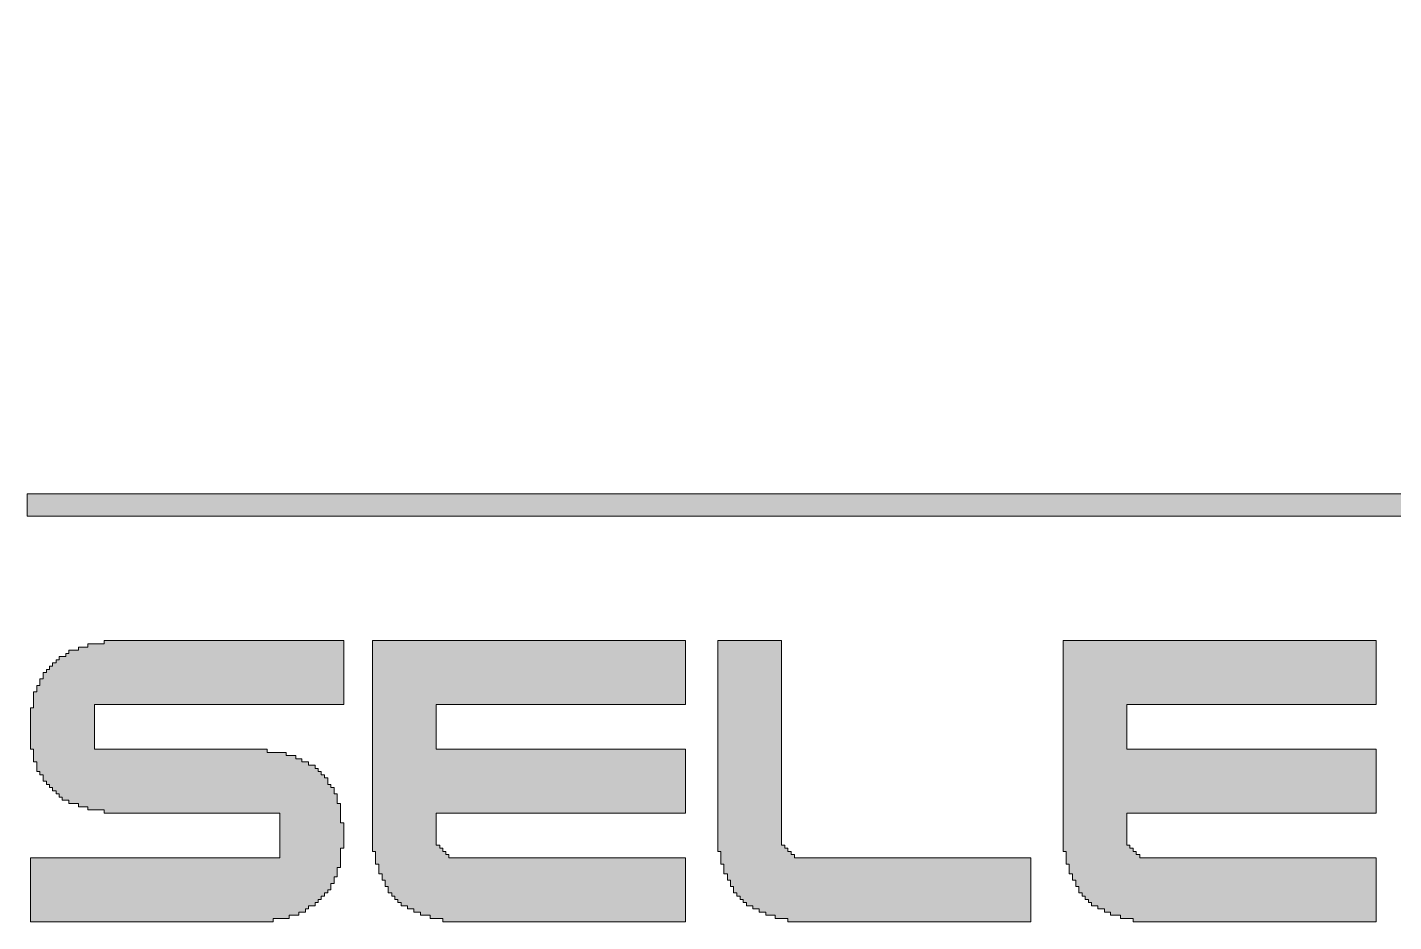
# Model space of a CAD drawing. Header units: millimetres. Extents: x 79 to 103.9, y -130.9 to -116.4.
# Drawn here: x 78.99 to 88.04, y -123.45 to -117.53 of the extents above; entities that cross this region are included whole.
import ezdxf

# ---------------------------------------------------------------- set-up
doc = ezdxf.new("R2010")
doc.units = ezdxf.units.MM
doc.header["$MEASUREMENT"] = 0
doc.layers.add('Layer 1', color=7, linetype='Continuous', lineweight=0)

msp = doc.modelspace()

# ---------------------------------------------------------------- hatches: boundary and pattern name
at = {"layer": 'Layer 1', "true_color": 0x000000, "transparency": 33554687}
h = msp.add_hatch(color=18, dxfattribs=at)
h.dxf.hatch_style = 2
h.paths.add_polyline_path([(78.9917, -120.6813), (78.9917, -120.66), (78.9917, -120.6389), (78.9917, -120.6178), (91.2244, -120.6178), (91.2244, -120.5965), (91.2244, -120.5754), (91.2472, -120.5754), (91.2472, -120.5543), (91.2472, -120.5543), (91.2472, -120.533), (91.2472, -120.5119), (91.2675, -120.5119), (91.2675, -120.4908), (91.2675, -120.4908), (91.2675, -120.4695), (91.2675, -120.4484), (91.2878, -120.4484), (91.2878, -120.4273), (91.2878, -120.4273), (91.2878, -120.406), (91.2878, -120.3849), (91.3081, -120.3849), (91.3081, -120.3638), (91.3082, -120.3638), (91.3082, -120.3425), (91.3082, -120.3214), (91.331, -120.3214), (91.331, -120.3003), (91.331, -120.3003), (91.331, -120.279), (91.331, -120.2579), (91.3513, -120.2579), (91.3513, -120.2368), (91.3513, -120.2368), (91.3513, -120.2155), (91.3513, -120.1944), (91.3742, -120.1944), (91.3742, -120.1733), (91.3742, -120.1733), (91.3742, -120.152), (91.3742, -120.1309), (91.3945, -120.1309), (91.3945, -120.1098), (91.3945, -120.0885), (91.4148, -120.0885), (91.4148, -120.0674), (91.4149, -120.0674), (91.4149, -120.0463), (91.4149, -120.025), (91.4377, -120.025), (91.4377, -120.0039), (91.4377, -119.9828), (91.458, -119.9828), (91.458, -119.9615), (91.458, -119.9615), (91.458, -119.9404), (91.458, -119.9193), (91.4783, -119.9193), (91.4783, -119.898), (91.4783, -119.8769), (91.5012, -119.8769), (91.5012, -119.8558), (91.5012, -119.8345), (91.5012, -119.8134), (91.5215, -119.8134), (91.5215, -119.7923), (91.5215, -119.771), (91.5418, -119.771), (91.5418, -119.7499), (91.5418, -119.7288), (91.5647, -119.7288), (91.5647, -119.7075), (91.5647, -119.6864), (91.585, -119.6864), (91.585, -119.6653), (91.585, -119.644), (91.6053, -119.644), (91.6053, -119.6229), (91.6053, -119.6018), (91.6053, -119.6018), (91.6053, -119.5805), (91.6282, -119.5805), (91.6282, -119.5594), (91.6282, -119.5594), (91.6282, -119.5383), (91.6485, -119.5383), (91.6485, -119.517), (91.6485, -119.517), (91.6485, -119.4959), (91.6688, -119.4959), (91.6688, -119.4748), (91.6688, -119.4748), (91.6688, -119.4535), (91.6917, -119.4535), (91.6917, -119.4324), (91.6917, -119.4324), (91.6917, -119.4113), (91.712, -119.4113), (91.712, -119.39), (91.712, -119.39), (91.712, -119.3689), (91.7323, -119.3689), (91.7323, -119.3478), (91.7552, -119.3478), (91.7552, -119.3265), (91.7552, -119.3054), (91.7755, -119.3054), (91.7755, -119.2843), (91.7755, -119.2843), (91.7755, -119.263), (91.7958, -119.263), (91.7958, -119.2419), (91.7958, -119.2419), (91.7958, -119.2208), (91.8187, -119.2208), (91.8187, -119.1995), (91.8187, -119.1995), (91.8187, -119.1784), (91.839, -119.1784), (91.839, -119.1573), (91.839, -119.1573), (91.839, -119.136), (91.8593, -119.136), (91.8593, -119.1149), (91.8822, -119.1149), (91.8822, -119.0938), (91.8822, -119.0938), (91.8822, -119.0725), (91.9025, -119.0725), (91.9025, -119.0514), (91.9025, -119.0514), (91.9025, -119.0303), (91.9228, -119.0303), (91.9228, -119.009), (91.9457, -119.009), (91.9457, -118.9879), (91.9457, -118.9879), (91.9457, -118.9668), (91.966, -118.9668), (91.966, -118.9455), (91.966, -118.9455), (91.966, -118.9244), (91.9863, -118.9244), (91.9863, -118.9033), (92.0092, -118.9033), (92.0092, -118.882), (92.0092, -118.882), (92.0092, -118.8609), (92.0295, -118.8609), (92.0295, -118.8398), (92.0498, -118.8398), (92.0498, -118.8185), (92.0498, -118.8185), (92.0498, -118.7974), (92.0727, -118.7974), (92.0727, -118.7763), (92.093, -118.7763), (92.093, -118.755), (92.093, -118.755), (92.093, -118.7339), (92.1133, -118.7339), (92.1133, -118.7128), (92.1362, -118.7128), (92.1362, -118.6915), (92.1362, -118.6704), (92.1565, -118.6704), (92.1565, -118.6493), (92.1768, -118.6493), (92.1768, -118.628), (92.1768, -118.6069), (92.1997, -118.6069), (92.1997, -118.5858), (92.22, -118.5858), (92.22, -118.5645), (92.2201, -118.5645), (92.2201, -118.5434), (92.2403, -118.5434), (92.2403, -118.5223), (92.2632, -118.5223), (92.2632, -118.501), (92.2835, -118.501), (92.2835, -118.4799), (92.2835, -118.4799), (92.2835, -118.4588), (92.3038, -118.4588), (92.3038, -118.4375), (92.3267, -118.4375), (92.3267, -118.4164), (92.347, -118.4164), (92.347, -118.3953), (92.347, -118.3953), (92.347, -118.374), (92.3673, -118.374), (92.3673, -118.3529), (92.3902, -118.3529), (92.3902, -118.3318), (92.4105, -118.3318), (92.4105, -118.3105), (92.4106, -118.3105), (92.4106, -118.2894), (92.4308, -118.2894), (92.4308, -118.2683), (92.4537, -118.2683), (92.4537, -118.247), (92.474, -118.247), (92.474, -118.2259), (92.4943, -118.2259), (92.4943, -118.2048), (92.4943, -118.2048), (92.4943, -118.1835), (92.5172, -118.1835), (92.5172, -118.1624), (92.5375, -118.1624), (92.5375, -118.1413), (92.5578, -118.1413), (92.5578, -118.12), (92.5807, -118.12), (92.5807, -118.0989), (92.601, -118.0989), (92.601, -118.0778), (92.6213, -118.0778), (92.6213, -118.0565), (92.6213, -118.0565), (92.6213, -118.0354), (92.6442, -118.0354), (92.6442, -118.0143), (92.6645, -118.0143), (92.6645, -117.993), (92.6849, -117.993), (92.6849, -117.9719), (92.7077, -117.9719), (92.7077, -117.9508), (92.728, -117.9508), (92.728, -117.9295), (92.7483, -117.9295), (92.7483, -117.9084), (92.7712, -117.9084), (92.7712, -117.8873), (92.7915, -117.8873), (92.7915, -117.866), (92.8118, -117.866), (92.8118, -117.8449), (92.8118, -117.8449), (92.8118, -117.8238), (92.8347, -117.8238), (92.8347, -117.8025), (92.855, -117.8025), (92.855, -117.7814), (92.8753, -117.7814), (92.8753, -117.7603), (92.8956, -117.7603), (92.8956, -117.739), (92.9185, -117.739), (92.9185, -117.7179), (92.9388, -117.7179), (92.9388, -117.6968), (92.9617, -117.6968), (92.9617, -117.6755), (92.982, -117.6755), (92.982, -117.6544), (93.0023, -117.6544), (93.0023, -117.6333), (93.0252, -117.6333), (93.0252, -117.612), (93.0455, -117.612), (93.0455, -117.5909), (93.0659, -117.5909), (93.0659, -117.5698), (93.0887, -117.5698), (93.0887, -117.5485), (93.1293, -117.5485), (93.1293, -117.5274), (93.1522, -117.5274), (93.1522, -117.5485), (93.1725, -117.5485), (93.1725, -117.5698), (93.1929, -117.5698), (93.1929, -117.5909), (93.2157, -117.5909), (93.2157, -117.612), (93.2157, -117.612), (93.2157, -117.6333), (93.236, -117.6333), (93.236, -117.6544), (93.2157, -117.6544), (93.2157, -117.6755), (93.1928, -117.6755), (93.1928, -117.6968), (93.1725, -117.6968), (93.1725, -117.7179), (93.1522, -117.7179), (93.1522, -117.739), (93.1293, -117.739), (93.1293, -117.7603), (93.109, -117.7603), (93.109, -117.7814), (93.0887, -117.7814), (93.0887, -117.8025), (93.0658, -117.8025), (93.0658, -117.8238), (93.0455, -117.8238), (93.0455, -117.8449), (93.0252, -117.8449), (93.0252, -117.866), (93.0023, -117.866), (93.0023, -117.8873), (92.982, -117.8873), (92.982, -117.9084), (92.9617, -117.9084), (92.9617, -117.9295), (92.9388, -117.9295), (92.9388, -117.9508), (92.9185, -117.9508), (92.9185, -117.9719), (92.8957, -117.9719), (92.8957, -117.993), (92.8753, -117.993), (92.8753, -118.0143), (92.855, -118.0143), (92.855, -118.0354), (92.8347, -118.0354), (92.8347, -118.0565), (92.8118, -118.0565), (92.8118, -118.0778), (92.8118, -118.0778), (92.8118, -118.0989), (92.7915, -118.0989), (92.7915, -118.12), (92.7712, -118.12), (92.7712, -118.1413), (92.7483, -118.1413), (92.7483, -118.1624), (92.728, -118.1624), (92.728, -118.1835), (92.7077, -118.1835), (92.7077, -118.2048), (92.6848, -118.2048), (92.6848, -118.2259), (92.6645, -118.2259), (92.6645, -118.247), (92.6645, -118.247), (92.6645, -118.2683), (92.6442, -118.2683), (92.6442, -118.2894), (92.6214, -118.2894), (92.6214, -118.3105), (92.601, -118.3105), (92.601, -118.3318), (92.5807, -118.3318), (92.5807, -118.3529), (92.5807, -118.3529), (92.5807, -118.374), (92.5578, -118.374), (92.5578, -118.3953), (92.5375, -118.3953), (92.5375, -118.4164), (92.5172, -118.4164), (92.5172, -118.4375), (92.4943, -118.4375), (92.4943, -118.4588), (92.4943, -118.4588), (92.4943, -118.4799), (92.474, -118.4799), (92.474, -118.501), (92.4537, -118.501), (92.4537, -118.5223), (92.4308, -118.5223), (92.4308, -118.5434), (92.4309, -118.5434), (92.4309, -118.5645), (92.4105, -118.5645), (92.4105, -118.5858), (92.3902, -118.5858), (92.3902, -118.6069), (92.3673, -118.6069), (92.3673, -118.628), (92.3673, -118.6493), (92.347, -118.6493), (92.347, -118.6704), (92.3267, -118.6704), (92.3267, -118.6915), (92.3267, -118.7128), (92.3038, -118.7128), (92.3038, -118.7339), (92.2835, -118.7339), (92.2835, -118.755), (92.2632, -118.755), (92.2632, -118.7763), (92.2632, -118.7763), (92.2632, -118.7974), (92.2403, -118.7974), (92.2403, -118.8185), (92.22, -118.8185), (92.22, -118.8398), (92.22, -118.8398), (92.22, -118.8609), (92.1997, -118.8609), (92.1997, -118.882), (92.1768, -118.882), (92.1768, -118.9033), (92.1768, -118.9033), (92.1768, -118.9244), (92.1565, -118.9244), (92.1565, -118.9455), (92.1362, -118.9455), (92.1362, -118.9668), (92.1362, -118.9668), (92.1362, -118.9879), (92.1133, -118.9879), (92.1133, -119.009), (92.1133, -119.009), (92.1133, -119.0303), (92.093, -119.0303), (92.093, -119.0514), (92.0727, -119.0514), (92.0727, -119.0725), (92.0727, -119.0725), (92.0727, -119.0938), (92.0498, -119.0938), (92.0498, -119.1149), (92.0498, -119.1149), (92.0498, -119.136), (92.0295, -119.136), (92.0295, -119.1573), (92.0092, -119.1573), (92.0092, -119.1784), (92.0092, -119.1784), (92.0092, -119.1995), (91.9863, -119.1995), (91.9863, -119.2208), (91.9863, -119.2208), (91.9863, -119.2419), (91.966, -119.2419), (91.966, -119.263), (91.966, -119.263), (91.966, -119.2843), (91.9457, -119.2843), (91.9457, -119.3054), (91.9228, -119.3054), (91.9228, -119.3265), (91.9228, -119.3478), (91.9025, -119.3478), (91.9025, -119.3689), (91.9025, -119.3689), (91.9025, -119.39), (91.8822, -119.39), (91.8822, -119.4113), (91.8822, -119.4113), (91.8822, -119.4324), (91.8593, -119.4324), (91.8593, -119.4535), (91.8593, -119.4535), (91.8593, -119.4748), (91.839, -119.4748), (91.839, -119.4959), (91.839, -119.4959), (91.839, -119.517), (91.8187, -119.517), (91.8187, -119.5383), (91.8187, -119.5383), (91.8187, -119.5594), (91.7958, -119.5594), (91.7958, -119.5805), (91.7958, -119.5805), (91.7958, -119.6018), (91.7755, -119.6018), (91.7755, -119.6229), (91.7755, -119.644), (91.7552, -119.644), (91.7552, -119.6653), (91.7552, -119.6864), (91.7323, -119.6864), (91.7323, -119.7075), (91.7323, -119.7288), (91.712, -119.7288), (91.712, -119.7499), (91.712, -119.771), (91.6917, -119.771), (91.6917, -119.7923), (91.6917, -119.8134), (91.6688, -119.8134), (91.6688, -119.8345), (91.6688, -119.8558), (91.6688, -119.8769), (91.6485, -119.8769), (91.6485, -119.898), (91.6485, -119.9193), (91.6282, -119.9193), (91.6282, -119.9404), (91.6282, -119.9615), (91.6053, -119.9615), (91.6053, -119.9828), (91.6053, -119.9828), (91.6053, -120.0039), (91.6053, -120.025), (91.5851, -120.025), (91.5851, -120.0463), (91.5851, -120.0674), (91.5647, -120.0674), (91.5647, -120.0885), (91.5647, -120.0885), (91.5647, -120.1098), (91.5647, -120.1309), (91.5418, -120.1309), (91.5418, -120.152), (91.5418, -120.1733), (91.5215, -120.1733), (91.5215, -120.1944), (91.5215, -120.1944), (91.5215, -120.2155), (91.5215, -120.2368), (91.5012, -120.2368), (91.5012, -120.2579), (91.5012, -120.2579), (91.5012, -120.279), (91.5012, -120.3003), (91.4783, -120.3003), (91.4783, -120.3214), (91.4784, -120.3214), (91.4784, -120.3425), (91.4784, -120.3638), (91.458, -120.3638), (91.458, -120.3849), (91.458, -120.3849), (91.458, -120.406), (91.458, -120.4273), (91.4377, -120.4273), (91.4377, -120.4484), (91.4377, -120.4484), (91.4377, -120.4695), (91.4377, -120.4908), (91.4148, -120.4908), (91.4148, -120.5119), (91.4148, -120.5119), (91.4148, -120.533), (91.4148, -120.5543), (91.3945, -120.5543), (91.3945, -120.5754), (91.3946, -120.5754), (91.3946, -120.5965), (91.3946, -120.6178), (91.3742, -120.6178), (91.3742, -120.6389), (91.3742, -120.66), (91.3742, -120.6813), (91.3742, -120.7024), (91.3513, -120.7024), (91.3513, -120.7235), (91.3513, -120.7448), (91.3513, -120.7659), (78.9917, -120.7659), (78.9917, -120.7448), (78.9917, -120.7235), (78.9917, -120.7024), (78.9917, -120.7024)])
h = msp.add_hatch(color=18, dxfattribs=at)
h.dxf.hatch_style = 2
h.paths.add_polyline_path([(81.0872, -121.93), (81.0872, -121.93), (81.0872, -121.9513), (81.0872, -121.9724), (81.0872, -121.9935), (81.0872, -122.0148), (79.4362, -122.0148), (79.4362, -122.0359), (79.4362, -122.0359), (79.4362, -122.057), (79.4362, -122.0783), (79.4362, -122.0994), (79.4362, -122.1205), (79.4362, -122.1418), (79.4362, -122.1629), (79.4362, -122.184), (79.4362, -122.2053), (79.4362, -122.2264), (79.4362, -122.2475), (79.4362, -122.2688), (79.4362, -122.2899), (79.4362, -122.311), (80.5792, -122.311), (80.5792, -122.3323), (80.7062, -122.3323), (80.7062, -122.3534), (80.7697, -122.3534), (80.7697, -122.3745), (80.8104, -122.3745), (80.8104, -122.3958), (80.8535, -122.3958), (80.8535, -122.4169), (80.8967, -122.4169), (80.8967, -122.438), (80.917, -122.438), (80.917, -122.4593), (80.9373, -122.4593), (80.9373, -122.4804), (80.9602, -122.4804), (80.9602, -122.5015), (80.9805, -122.5015), (80.9805, -122.5228), (80.9805, -122.5228), (80.9805, -122.5439), (81.0008, -122.5439), (81.0008, -122.565), (81.0237, -122.565), (81.0237, -122.5863), (81.0237, -122.5863), (81.0237, -122.6074), (81.044, -122.6074), (81.044, -122.6285), (81.044, -122.6285), (81.044, -122.6498), (81.044, -122.6709), (81.0643, -122.6709), (81.0643, -122.692), (81.0643, -122.692), (81.0643, -122.7133), (81.0643, -122.7133), (81.0643, -122.7344), (81.0643, -122.7344), (81.0643, -122.7555), (81.0643, -122.7768), (81.0643, -122.7979), (81.0872, -122.7979), (81.0872, -122.819), (81.0872, -122.8403), (81.0872, -122.8614), (81.0872, -122.8825), (81.0872, -122.9038), (81.0872, -122.9249), (81.0872, -122.946), (81.0872, -122.9673), (81.0643, -122.9673), (81.0643, -122.9884), (81.0643, -123.0095), (81.0643, -123.0308), (81.0643, -123.0519), (81.0643, -123.073), (81.0643, -123.0943), (81.044, -123.0943), (81.044, -123.1154), (81.044, -123.1365), (81.044, -123.1578), (81.0237, -123.1578), (81.0237, -123.1789), (81.0237, -123.2), (81.0008, -123.2), (81.0008, -123.2213), (81.0008, -123.2424), (80.9805, -123.2424), (80.9805, -123.2635), (80.9602, -123.2635), (80.9602, -123.2848), (80.9373, -123.2848), (80.9373, -123.3059), (80.917, -123.3059), (80.917, -123.327), (80.8967, -123.327), (80.8967, -123.3483), (80.8535, -123.3483), (80.8535, -123.3694), (80.8332, -123.3694), (80.8332, -123.3905), (80.79, -123.3905), (80.79, -123.4118), (80.7265, -123.4118), (80.7265, -123.4329), (80.6198, -123.4329), (80.6198, -123.454), (79.012, -123.454), (79.012, -123.4329), (79.012, -123.4329), (79.012, -123.4118), (79.012, -123.4118), (79.012, -123.3905), (79.012, -123.3694), (79.012, -123.3694), (79.012, -123.3483), (79.012, -123.327), (79.012, -123.327), (79.012, -123.3059), (79.012, -123.3059), (79.012, -123.2848), (79.012, -123.2848), (79.012, -123.2635), (79.012, -123.2635), (79.012, -123.2424), (79.012, -123.2424), (79.012, -123.2213), (79.012, -123.2), (79.012, -123.2), (79.012, -123.1789), (79.012, -123.1578), (79.012, -123.1578), (79.012, -123.1365), (79.012, -123.1154), (79.012, -123.0943), (79.012, -123.0943), (79.012, -123.073), (79.012, -123.0519), (79.012, -123.0308), (80.663, -123.0308), (80.663, -123.0095), (80.663, -122.9884), (80.663, -122.9673), (80.663, -122.9673), (80.663, -122.946), (80.663, -122.9249), (80.663, -122.9038), (80.663, -122.8825), (80.663, -122.8614), (80.663, -122.8403), (80.663, -122.819), (80.663, -122.7979), (80.663, -122.7979), (80.663, -122.7768), (80.663, -122.7555), (80.663, -122.7344), (79.4997, -122.7344), (79.4997, -122.7133), (79.393, -122.7133), (79.393, -122.692), (79.3295, -122.692), (79.3295, -122.6709), (79.266, -122.6709), (79.266, -122.6498), (79.2228, -122.6498), (79.2228, -122.6285), (79.2025, -122.6285), (79.2025, -122.6074), (79.1822, -122.6074), (79.1822, -122.5863), (79.1593, -122.5863), (79.1593, -122.565), (79.139, -122.565), (79.139, -122.5439), (79.1187, -122.5439), (79.1187, -122.5228), (79.0958, -122.5228), (79.0958, -122.5015), (79.0958, -122.5015), (79.0958, -122.4804), (79.0755, -122.4804), (79.0755, -122.4593), (79.0552, -122.4593), (79.0552, -122.438), (79.0552, -122.438), (79.0552, -122.4169), (79.0552, -122.3958), (79.0324, -122.3958), (79.0324, -122.3745), (79.0323, -122.3745), (79.0323, -122.3534), (79.0323, -122.3534), (79.0323, -122.3323), (79.0323, -122.311), (79.012, -122.311), (79.012, -122.2899), (79.012, -122.2688), (79.012, -122.2475), (79.012, -122.2264), (79.012, -122.2053), (79.012, -122.184), (79.012, -122.1629), (79.012, -122.1418), (79.012, -122.1205), (79.012, -122.0994), (79.012, -122.0783), (79.012, -122.057), (79.012, -122.0359), (79.0323, -122.0359), (79.0323, -122.0148), (79.0323, -121.9935), (79.0323, -121.9724), (79.0323, -121.9513), (79.0323, -121.93), (79.0552, -121.93), (79.0552, -121.9089), (79.0552, -121.8878), (79.0755, -121.8878), (79.0755, -121.8665), (79.0755, -121.8454), (79.0958, -121.8454), (79.0958, -121.8243), (79.0958, -121.803), (79.1187, -121.803), (79.1187, -121.7819), (79.139, -121.7819), (79.139, -121.7608), (79.1593, -121.7608), (79.1593, -121.7395), (79.1822, -121.7395), (79.1822, -121.7184), (79.2025, -121.7184), (79.2025, -121.6973), (79.2457, -121.6973), (79.2457, -121.676), (79.266, -121.676), (79.266, -121.6549), (79.3295, -121.6549), (79.3295, -121.6338), (79.393, -121.6338), (79.393, -121.6125), (79.4997, -121.6125), (79.4997, -121.5914), (81.0872, -121.5914), (81.0872, -121.6125), (81.0872, -121.6125), (81.0872, -121.6338), (81.0872, -121.6338), (81.0872, -121.6549), (81.0872, -121.6549), (81.0872, -121.676), (81.0872, -121.676), (81.0872, -121.6973), (81.0872, -121.7184), (81.0872, -121.7184), (81.0872, -121.7395), (81.0872, -121.7395), (81.0872, -121.7608), (81.0872, -121.7608), (81.0872, -121.7819), (81.0872, -121.7819), (81.0872, -121.803), (81.0872, -121.803), (81.0872, -121.8243), (81.0872, -121.8454), (81.0872, -121.8454), (81.0872, -121.8665), (81.0872, -121.8878), (81.0872, -121.8878), (81.0872, -121.9089)])
h = msp.add_hatch(color=18, dxfattribs=at)
h.dxf.hatch_style = 2
h.paths.add_polyline_path([(83.3503, -123.2848), (83.3503, -123.3059), (83.3504, -123.3059), (83.3504, -123.327), (83.3503, -123.327), (83.3503, -123.3483), (83.3503, -123.3694), (83.3503, -123.3905), (83.3503, -123.4118), (83.3503, -123.4118), (83.3503, -123.4329), (83.3503, -123.454), (81.7425, -123.454), (81.7425, -123.4329), (81.6587, -123.4329), (81.6587, -123.4118), (81.5952, -123.4118), (81.5952, -123.3905), (81.552, -123.3905), (81.552, -123.3694), (81.5088, -123.3694), (81.5088, -123.3483), (81.4682, -123.3483), (81.4682, -123.327), (81.4454, -123.327), (81.4454, -123.3059), (81.425, -123.3059), (81.425, -123.2848), (81.4047, -123.2848), (81.4047, -123.2635), (81.3818, -123.2635), (81.3818, -123.2424), (81.3818, -123.2213), (81.3615, -123.2213), (81.3615, -123.2), (81.3615, -123.1789), (81.3412, -123.1789), (81.3412, -123.1578), (81.3412, -123.1365), (81.3184, -123.1365), (81.3184, -123.1154), (81.3184, -123.0943), (81.3184, -123.073), (81.298, -123.073), (81.298, -123.0519), (81.298, -123.0308), (81.298, -123.0095), (81.298, -123.0095), (81.298, -122.9884), (81.2777, -122.9884), (81.2777, -122.9673), (81.2777, -122.9673), (81.2777, -122.946), (81.2777, -122.946), (81.2777, -122.9249), (81.2777, -122.9038), (81.2777, -122.8825), (81.2777, -122.8614), (81.2777, -122.8403), (81.2777, -122.819), (81.2777, -122.7979), (81.2777, -122.7768), (81.2777, -122.7555), (81.2777, -122.7344), (81.2777, -122.7133), (81.2777, -122.692), (81.2777, -122.6709), (81.2777, -122.6498), (81.2777, -122.6285), (81.2777, -122.6074), (81.2777, -122.5863), (81.2777, -122.565), (81.2777, -122.5439), (81.2777, -122.5228), (81.2777, -122.5015), (81.2777, -122.4804), (81.2777, -122.4593), (81.2777, -122.438), (81.2777, -122.4169), (81.2777, -122.3958), (81.2777, -122.3745), (81.2777, -122.3534), (81.2777, -122.3323), (81.2777, -122.311), (81.2777, -122.2899), (81.2777, -122.2688), (81.2777, -122.2475), (81.2777, -122.2264), (81.2777, -122.2053), (81.2777, -122.184), (81.2777, -122.1629), (81.2777, -122.1418), (81.2777, -122.1205), (81.2777, -122.0994), (81.2777, -122.0783), (81.2777, -122.057), (81.2777, -122.0359), (81.2777, -122.0148), (81.2777, -121.9935), (81.2777, -121.9724), (81.2777, -121.9513), (81.2777, -121.93), (81.2777, -121.9089), (81.2777, -121.8878), (81.2777, -121.8665), (81.2777, -121.8454), (81.2777, -121.8243), (81.2777, -121.803), (81.2777, -121.7819), (81.2777, -121.7608), (81.2777, -121.7395), (81.2777, -121.7184), (81.2777, -121.6973), (81.2777, -121.676), (81.2777, -121.6549), (81.2777, -121.6338), (81.2777, -121.6125), (81.2777, -121.5914), (83.3503, -121.5914), (83.3503, -121.6125), (83.3503, -121.6338), (83.3503, -121.6549), (83.3503, -121.676), (83.3503, -121.6973), (83.3503, -121.7184), (83.3503, -121.7395), (83.3503, -121.7608), (83.3503, -121.7819), (83.3503, -121.803), (83.3503, -121.8243), (83.3503, -121.8454), (83.3503, -121.8665), (83.3503, -121.8878), (83.3503, -121.9089), (83.3503, -121.93), (83.3503, -121.9513), (83.3503, -121.9724), (83.3503, -121.9935), (83.3503, -122.0148), (81.6993, -122.0148), (81.6993, -122.0359), (81.6993, -122.057), (81.6993, -122.0783), (81.6993, -122.0994), (81.6993, -122.1205), (81.6993, -122.1418), (81.6993, -122.1629), (81.6993, -122.184), (81.6993, -122.2053), (81.6993, -122.2264), (81.6993, -122.2475), (81.6993, -122.2688), (81.6993, -122.2899), (81.6993, -122.311), (83.3503, -122.311), (83.3503, -122.3323), (83.3503, -122.3534), (83.3503, -122.3745), (83.3503, -122.3958), (83.3503, -122.4169), (83.3503, -122.438), (83.3503, -122.4593), (83.3503, -122.4804), (83.3503, -122.5015), (83.3503, -122.5228), (83.3503, -122.5439), (83.3503, -122.565), (83.3503, -122.5863), (83.3503, -122.6074), (83.3503, -122.6285), (83.3503, -122.6498), (83.3503, -122.6709), (83.3503, -122.692), (83.3503, -122.7133), (83.3503, -122.7344), (81.6993, -122.7344), (81.6993, -122.7555), (81.6993, -122.7768), (81.6993, -122.7979), (81.6993, -122.819), (81.6993, -122.8403), (81.6993, -122.8614), (81.6993, -122.8825), (81.6993, -122.9038), (81.6993, -122.9249), (81.6993, -122.946), (81.7222, -122.946), (81.7222, -122.9673), (81.7425, -122.9673), (81.7425, -122.9884), (81.7628, -122.9884), (81.7628, -123.0095), (81.7831, -123.0095), (81.7831, -123.0308), (83.3503, -123.0308), (83.3503, -123.0519), (83.3503, -123.073), (83.3504, -123.073), (83.3504, -123.0943), (83.3504, -123.1154), (83.3504, -123.1365), (83.3503, -123.1365), (83.3503, -123.1578), (83.3503, -123.1789), (83.3503, -123.1789), (83.3503, -123.2), (83.3503, -123.2213), (83.3503, -123.2213), (83.3503, -123.2424), (83.3503, -123.2635), (83.3503, -123.2635), (83.3503, -123.2848)])
h = msp.add_hatch(color=18, dxfattribs=at)
h.dxf.hatch_style = 2
h.paths.add_polyline_path([(85.6363, -123.2848), (85.6363, -123.3059), (85.6364, -123.3059), (85.6364, -123.327), (85.6363, -123.327), (85.6363, -123.3483), (85.6363, -123.3694), (85.6363, -123.3905), (85.6363, -123.4118), (85.6363, -123.4118), (85.6363, -123.4329), (85.6363, -123.454), (84.0285, -123.454), (84.0285, -123.4329), (83.9447, -123.4329), (83.9447, -123.4118), (83.8812, -123.4118), (83.8812, -123.3905), (83.838, -123.3905), (83.838, -123.3694), (83.7948, -123.3694), (83.7948, -123.3483), (83.7542, -123.3483), (83.7542, -123.327), (83.7314, -123.327), (83.7314, -123.3059), (83.711, -123.3059), (83.711, -123.2848), (83.6907, -123.2848), (83.6907, -123.2635), (83.6678, -123.2635), (83.6678, -123.2424), (83.6678, -123.2213), (83.6475, -123.2213), (83.6475, -123.2), (83.6475, -123.1789), (83.6272, -123.1789), (83.6272, -123.1578), (83.6272, -123.1365), (83.6044, -123.1365), (83.6044, -123.1154), (83.6044, -123.0943), (83.6044, -123.073), (83.584, -123.073), (83.584, -123.0519), (83.584, -123.0308), (83.584, -123.0095), (83.584, -123.0095), (83.584, -122.9884), (83.5637, -122.9884), (83.5637, -122.9673), (83.5637, -122.9673), (83.5637, -122.946), (83.5637, -122.946), (83.5637, -122.9249), (83.5637, -122.9038), (83.5637, -122.8825), (83.5637, -122.8614), (83.5637, -122.8403), (83.5637, -122.819), (83.5637, -122.7979), (83.5637, -122.7768), (83.5637, -122.7555), (83.5637, -122.7344), (83.5637, -122.7133), (83.5637, -122.692), (83.5637, -122.6709), (83.5637, -122.6498), (83.5637, -122.6285), (83.5637, -122.6074), (83.5637, -122.5863), (83.5637, -122.565), (83.5637, -122.5439), (83.5637, -122.5228), (83.5637, -122.5015), (83.5637, -122.4804), (83.5637, -122.4593), (83.5637, -122.438), (83.5637, -122.4169), (83.5637, -122.3958), (83.5637, -122.3745), (83.5637, -122.3534), (83.5637, -122.3323), (83.5637, -122.311), (83.5637, -122.2899), (83.5637, -122.2688), (83.5637, -122.2475), (83.5637, -122.2264), (83.5637, -122.2053), (83.5637, -122.184), (83.5637, -122.1629), (83.5637, -122.1418), (83.5637, -122.1205), (83.5637, -122.0994), (83.5637, -122.0783), (83.5637, -122.057), (83.5637, -122.0359), (83.5637, -122.0148), (83.5637, -121.9935), (83.5637, -121.9724), (83.5637, -121.9513), (83.5637, -121.93), (83.5637, -121.9089), (83.5637, -121.8878), (83.5637, -121.8665), (83.5637, -121.8454), (83.5637, -121.8243), (83.5637, -121.803), (83.5637, -121.7819), (83.5637, -121.7608), (83.5637, -121.7395), (83.5637, -121.7184), (83.5637, -121.6973), (83.5637, -121.676), (83.5637, -121.6549), (83.5637, -121.6338), (83.5637, -121.6125), (83.5637, -121.5914), (83.9853, -121.5914), (83.9853, -121.6125), (83.9853, -121.6338), (83.9853, -121.6549), (83.9853, -121.676), (83.9853, -121.6973), (83.9853, -121.7184), (83.9853, -121.7395), (83.9853, -121.7608), (83.9853, -121.7819), (83.9853, -121.803), (83.9853, -121.8243), (83.9853, -121.8454), (83.9853, -121.8665), (83.9853, -121.8878), (83.9853, -121.9089), (83.9853, -121.93), (83.9853, -121.9513), (83.9853, -121.9724), (83.9853, -121.9935), (83.9853, -122.0148), (83.9853, -122.0359), (83.9853, -122.057), (83.9853, -122.0783), (83.9853, -122.0994), (83.9853, -122.1205), (83.9853, -122.1418), (83.9853, -122.1629), (83.9853, -122.184), (83.9853, -122.2053), (83.9853, -122.2264), (83.9853, -122.2475), (83.9853, -122.2688), (83.9853, -122.2899), (83.9853, -122.311), (83.9853, -122.3323), (83.9853, -122.3534), (83.9853, -122.3745), (83.9853, -122.3958), (83.9853, -122.4169), (83.9853, -122.438), (83.9853, -122.4593), (83.9853, -122.4804), (83.9853, -122.5015), (83.9853, -122.5228), (83.9853, -122.5439), (83.9853, -122.565), (83.9853, -122.5863), (83.9853, -122.6074), (83.9853, -122.6285), (83.9853, -122.6498), (83.9853, -122.6709), (83.9853, -122.692), (83.9853, -122.7133), (83.9853, -122.7344), (83.9853, -122.7555), (83.9853, -122.7768), (83.9853, -122.7979), (83.9853, -122.819), (83.9853, -122.8403), (83.9853, -122.8614), (83.9853, -122.8825), (83.9853, -122.9038), (83.9853, -122.9249), (83.9853, -122.946), (84.0082, -122.946), (84.0082, -122.9673), (84.0285, -122.9673), (84.0285, -122.9884), (84.0488, -122.9884), (84.0488, -123.0095), (84.0717, -123.0095), (84.0717, -123.0308), (85.6363, -123.0308), (85.6363, -123.0519), (85.6363, -123.073), (85.6364, -123.073), (85.6364, -123.0943), (85.6364, -123.1154), (85.6364, -123.1365), (85.6363, -123.1365), (85.6363, -123.1578), (85.6363, -123.1789), (85.6363, -123.1789), (85.6363, -123.2), (85.6363, -123.2213), (85.6363, -123.2213), (85.6363, -123.2424), (85.6363, -123.2635), (85.6363, -123.2635), (85.6363, -123.2848)])
h = msp.add_hatch(color=18, dxfattribs=at)
h.dxf.hatch_style = 2
h.paths.add_polyline_path([(87.9223, -123.2848), (87.9223, -123.3059), (87.9224, -123.3059), (87.9224, -123.327), (87.9223, -123.327), (87.9223, -123.3483), (87.9223, -123.3694), (87.9223, -123.3905), (87.9223, -123.4118), (87.9223, -123.4118), (87.9223, -123.4329), (87.9223, -123.454), (86.3145, -123.454), (86.3145, -123.4329), (86.2307, -123.4329), (86.2307, -123.4118), (86.1646, -123.4118), (86.1646, -123.3905), (86.124, -123.3905), (86.124, -123.3694), (86.0808, -123.3694), (86.0808, -123.3483), (86.0376, -123.3483), (86.0376, -123.327), (86.0174, -123.327), (86.0174, -123.3059), (85.997, -123.3059), (85.997, -123.2848), (85.9767, -123.2848), (85.9767, -123.2635), (85.9538, -123.2635), (85.9538, -123.2424), (85.9538, -123.2213), (85.9335, -123.2213), (85.9335, -123.2), (85.9335, -123.1789), (85.9132, -123.1789), (85.9132, -123.1578), (85.9132, -123.1365), (85.8904, -123.1365), (85.8904, -123.1154), (85.8904, -123.0943), (85.8904, -123.073), (85.87, -123.073), (85.87, -123.0519), (85.87, -123.0308), (85.87, -123.0095), (85.8701, -123.0095), (85.8701, -122.9884), (85.8497, -122.9884), (85.8497, -122.9673), (85.8497, -122.946), (85.8497, -122.9249), (85.8497, -122.9038), (85.8497, -122.8825), (85.8497, -122.8614), (85.8497, -122.8403), (85.8497, -122.819), (85.8497, -122.7979), (85.8497, -122.7768), (85.8497, -122.7555), (85.8497, -122.7344), (85.8497, -122.7133), (85.8497, -122.692), (85.8497, -122.6709), (85.8497, -122.6498), (85.8497, -122.6285), (85.8497, -122.6074), (85.8497, -122.5863), (85.8497, -122.565), (85.8497, -122.5439), (85.8497, -122.5228), (85.8497, -122.5015), (85.8497, -122.4804), (85.8497, -122.4593), (85.8497, -122.438), (85.8497, -122.4169), (85.8497, -122.3958), (85.8497, -122.3745), (85.8497, -122.3534), (85.8497, -122.3323), (85.8497, -122.311), (85.8497, -122.2899), (85.8497, -122.2688), (85.8497, -122.2475), (85.8497, -122.2264), (85.8497, -122.2053), (85.8497, -122.184), (85.8497, -122.1629), (85.8497, -122.1418), (85.8497, -122.1205), (85.8497, -122.0994), (85.8497, -122.0783), (85.8497, -122.057), (85.8497, -122.0359), (85.8497, -122.0148), (85.8497, -121.9935), (85.8497, -121.9724), (85.8497, -121.9513), (85.8497, -121.93), (85.8497, -121.9089), (85.8497, -121.8878), (85.8497, -121.8665), (85.8497, -121.8454), (85.8497, -121.8243), (85.8497, -121.803), (85.8497, -121.7819), (85.8497, -121.7608), (85.8497, -121.7395), (85.8497, -121.7184), (85.8497, -121.6973), (85.8497, -121.676), (85.8497, -121.6549), (85.8497, -121.6338), (85.8497, -121.6125), (85.8497, -121.5914), (87.9223, -121.5914), (87.9223, -121.6125), (87.9223, -121.6338), (87.9223, -121.6549), (87.9223, -121.676), (87.9223, -121.6973), (87.9223, -121.7184), (87.9223, -121.7395), (87.9223, -121.7608), (87.9223, -121.7819), (87.9223, -121.803), (87.9223, -121.8243), (87.9223, -121.8454), (87.9223, -121.8665), (87.9223, -121.8878), (87.9223, -121.9089), (87.9223, -121.93), (87.9223, -121.9513), (87.9223, -121.9724), (87.9223, -121.9935), (87.9223, -122.0148), (86.2713, -122.0148), (86.2713, -122.0359), (86.2713, -122.057), (86.2713, -122.0783), (86.2713, -122.0994), (86.2713, -122.1205), (86.2713, -122.1418), (86.2713, -122.1629), (86.2713, -122.184), (86.2713, -122.2053), (86.2713, -122.2264), (86.2713, -122.2475), (86.2713, -122.2688), (86.2713, -122.2899), (86.2713, -122.311), (87.9223, -122.311), (87.9223, -122.3323), (87.9223, -122.3534), (87.9223, -122.3745), (87.9223, -122.3958), (87.9223, -122.4169), (87.9223, -122.438), (87.9223, -122.4593), (87.9223, -122.4804), (87.9223, -122.5015), (87.9223, -122.5228), (87.9223, -122.5439), (87.9223, -122.565), (87.9223, -122.5863), (87.9223, -122.6074), (87.9223, -122.6285), (87.9223, -122.6498), (87.9223, -122.6709), (87.9223, -122.692), (87.9223, -122.7133), (87.9223, -122.7344), (86.2713, -122.7344), (86.2713, -122.7555), (86.2713, -122.7768), (86.2713, -122.7979), (86.2713, -122.819), (86.2713, -122.8403), (86.2713, -122.8614), (86.2713, -122.8825), (86.2713, -122.9038), (86.2713, -122.9249), (86.2713, -122.946), (86.2917, -122.946), (86.2917, -122.9673), (86.3145, -122.9673), (86.3145, -122.9884), (86.3349, -122.9884), (86.3349, -123.0095), (86.3577, -123.0095), (86.3577, -123.0308), (87.9223, -123.0308), (87.9223, -123.0519), (87.9223, -123.073), (87.9224, -123.073), (87.9224, -123.0943), (87.9224, -123.1154), (87.9224, -123.1365), (87.9223, -123.1365), (87.9223, -123.1578), (87.9223, -123.1789), (87.9223, -123.1789), (87.9223, -123.2), (87.9223, -123.2213), (87.9223, -123.2213), (87.9223, -123.2424), (87.9223, -123.2635), (87.9223, -123.2635), (87.9223, -123.2848)])

# ---------------------------------------------------------------- linework, layer by layer
at = {"layer": 'Layer 1'}
msp.add_lwpolyline([(91.3513, -120.7659), (78.9917, -120.7659), (78.9917, -120.7448), (78.9917, -120.7235), (78.9917, -120.7024), (78.9917, -120.7024), (78.9917, -120.6813), (78.9917, -120.66), (78.9917, -120.6389), (78.9917, -120.6178), (91.2244, -120.6178)], dxfattribs=at)
for points in [[(81.0872, -121.93), (81.0872, -121.93), (81.0872, -121.9513), (81.0872, -121.9724), (81.0872, -121.9935), (81.0872, -122.0148), (79.4362, -122.0148), (79.4362, -122.0359), (79.4362, -122.0359), (79.4362, -122.057), (79.4362, -122.0783), (79.4362, -122.0994), (79.4362, -122.1205), (79.4362, -122.1418), (79.4362, -122.1629), (79.4362, -122.184), (79.4362, -122.2053), (79.4362, -122.2264), (79.4362, -122.2475), (79.4362, -122.2688), (79.4362, -122.2899), (79.4362, -122.311), (80.5792, -122.311), (80.5792, -122.3323), (80.7062, -122.3323), (80.7062, -122.3534), (80.7697, -122.3534), (80.7697, -122.3745), (80.8104, -122.3745), (80.8104, -122.3958), (80.8535, -122.3958), (80.8535, -122.4169), (80.8967, -122.4169), (80.8967, -122.438), (80.917, -122.438), (80.917, -122.4593), (80.9373, -122.4593), (80.9373, -122.4804), (80.9602, -122.4804), (80.9602, -122.5015), (80.9805, -122.5015), (80.9805, -122.5228), (80.9805, -122.5228), (80.9805, -122.5439), (81.0008, -122.5439), (81.0008, -122.565), (81.0237, -122.565), (81.0237, -122.5863), (81.0237, -122.5863), (81.0237, -122.6074), (81.044, -122.6074), (81.044, -122.6285), (81.044, -122.6285), (81.044, -122.6498), (81.044, -122.6709), (81.0643, -122.6709), (81.0643, -122.692), (81.0643, -122.692), (81.0643, -122.7133), (81.0643, -122.7133), (81.0643, -122.7344), (81.0643, -122.7344), (81.0643, -122.7555), (81.0643, -122.7768), (81.0643, -122.7979), (81.0872, -122.7979), (81.0872, -122.819), (81.0872, -122.8403), (81.0872, -122.8614), (81.0872, -122.8825), (81.0872, -122.9038), (81.0872, -122.9249), (81.0872, -122.946), (81.0872, -122.9673), (81.0643, -122.9673), (81.0643, -122.9884), (81.0643, -123.0095), (81.0643, -123.0308), (81.0643, -123.0519), (81.0643, -123.073), (81.0643, -123.0943), (81.044, -123.0943), (81.044, -123.1154), (81.044, -123.1365), (81.044, -123.1578), (81.0237, -123.1578), (81.0237, -123.1789), (81.0237, -123.2), (81.0008, -123.2), (81.0008, -123.2213), (81.0008, -123.2424), (80.9805, -123.2424), (80.9805, -123.2635), (80.9602, -123.2635), (80.9602, -123.2848), (80.9373, -123.2848), (80.9373, -123.3059), (80.917, -123.3059), (80.917, -123.327), (80.8967, -123.327), (80.8967, -123.3483), (80.8535, -123.3483), (80.8535, -123.3694), (80.8332, -123.3694), (80.8332, -123.3905), (80.79, -123.3905), (80.79, -123.4118), (80.7265, -123.4118), (80.7265, -123.4329), (80.6198, -123.4329), (80.6198, -123.454), (79.012, -123.454), (79.012, -123.4329), (79.012, -123.4329), (79.012, -123.4118), (79.012, -123.4118), (79.012, -123.3905), (79.012, -123.3694), (79.012, -123.3694), (79.012, -123.3483), (79.012, -123.327), (79.012, -123.327), (79.012, -123.3059), (79.012, -123.3059), (79.012, -123.2848), (79.012, -123.2848), (79.012, -123.2635), (79.012, -123.2635), (79.012, -123.2424), (79.012, -123.2424), (79.012, -123.2213), (79.012, -123.2), (79.012, -123.2), (79.012, -123.1789), (79.012, -123.1578), (79.012, -123.1578), (79.012, -123.1365), (79.012, -123.1154), (79.012, -123.0943), (79.012, -123.0943), (79.012, -123.073), (79.012, -123.0519), (79.012, -123.0308), (80.663, -123.0308), (80.663, -123.0095), (80.663, -122.9884), (80.663, -122.9673), (80.663, -122.9673), (80.663, -122.946), (80.663, -122.9249), (80.663, -122.9038), (80.663, -122.8825), (80.663, -122.8614), (80.663, -122.8403), (80.663, -122.819), (80.663, -122.7979), (80.663, -122.7979), (80.663, -122.7768), (80.663, -122.7555), (80.663, -122.7344), (79.4997, -122.7344), (79.4997, -122.7133), (79.393, -122.7133), (79.393, -122.692), (79.3295, -122.692), (79.3295, -122.6709), (79.266, -122.6709), (79.266, -122.6498), (79.2228, -122.6498), (79.2228, -122.6285), (79.2025, -122.6285), (79.2025, -122.6074), (79.1822, -122.6074), (79.1822, -122.5863), (79.1593, -122.5863), (79.1593, -122.565), (79.139, -122.565), (79.139, -122.5439), (79.1187, -122.5439), (79.1187, -122.5228), (79.0958, -122.5228), (79.0958, -122.5015), (79.0958, -122.5015), (79.0958, -122.4804), (79.0755, -122.4804), (79.0755, -122.4593), (79.0552, -122.4593), (79.0552, -122.438), (79.0552, -122.438), (79.0552, -122.4169), (79.0552, -122.3958), (79.0324, -122.3958), (79.0324, -122.3745), (79.0323, -122.3745), (79.0323, -122.3534), (79.0323, -122.3534), (79.0323, -122.3323), (79.0323, -122.311), (79.012, -122.311), (79.012, -122.2899), (79.012, -122.2688), (79.012, -122.2475), (79.012, -122.2264), (79.012, -122.2053), (79.012, -122.184), (79.012, -122.1629), (79.012, -122.1418), (79.012, -122.1205), (79.012, -122.0994), (79.012, -122.0783), (79.012, -122.057), (79.012, -122.0359), (79.0323, -122.0359), (79.0323, -122.0148), (79.0323, -121.9935), (79.0323, -121.9724), (79.0323, -121.9513), (79.0323, -121.93), (79.0552, -121.93), (79.0552, -121.9089), (79.0552, -121.8878), (79.0755, -121.8878), (79.0755, -121.8665), (79.0755, -121.8454), (79.0958, -121.8454), (79.0958, -121.8243), (79.0958, -121.803), (79.1187, -121.803), (79.1187, -121.7819), (79.139, -121.7819), (79.139, -121.7608), (79.1593, -121.7608), (79.1593, -121.7395), (79.1822, -121.7395), (79.1822, -121.7184), (79.2025, -121.7184), (79.2025, -121.6973), (79.2457, -121.6973), (79.2457, -121.676), (79.266, -121.676), (79.266, -121.6549), (79.3295, -121.6549), (79.3295, -121.6338), (79.393, -121.6338), (79.393, -121.6125), (79.4997, -121.6125), (79.4997, -121.5914), (81.0872, -121.5914), (81.0872, -121.6125), (81.0872, -121.6125), (81.0872, -121.6338), (81.0872, -121.6338), (81.0872, -121.6549), (81.0872, -121.6549), (81.0872, -121.676), (81.0872, -121.676), (81.0872, -121.6973), (81.0872, -121.7184), (81.0872, -121.7184), (81.0872, -121.7395), (81.0872, -121.7395), (81.0872, -121.7608), (81.0872, -121.7608), (81.0872, -121.7819), (81.0872, -121.7819), (81.0872, -121.803), (81.0872, -121.803), (81.0872, -121.8243), (81.0872, -121.8454), (81.0872, -121.8454), (81.0872, -121.8665), (81.0872, -121.8878), (81.0872, -121.8878), (81.0872, -121.9089)], [(83.3503, -123.2848), (83.3503, -123.3059), (83.3504, -123.3059), (83.3504, -123.327), (83.3503, -123.327), (83.3503, -123.3483), (83.3503, -123.3694), (83.3503, -123.3905), (83.3503, -123.4118), (83.3503, -123.4118), (83.3503, -123.4329), (83.3503, -123.454), (81.7425, -123.454), (81.7425, -123.4329), (81.6587, -123.4329), (81.6587, -123.4118), (81.5952, -123.4118), (81.5952, -123.3905), (81.552, -123.3905), (81.552, -123.3694), (81.5088, -123.3694), (81.5088, -123.3483), (81.4682, -123.3483), (81.4682, -123.327), (81.4454, -123.327), (81.4454, -123.3059), (81.425, -123.3059), (81.425, -123.2848), (81.4047, -123.2848), (81.4047, -123.2635), (81.3818, -123.2635), (81.3818, -123.2424), (81.3818, -123.2213), (81.3615, -123.2213), (81.3615, -123.2), (81.3615, -123.1789), (81.3412, -123.1789), (81.3412, -123.1578), (81.3412, -123.1365), (81.3184, -123.1365), (81.3184, -123.1154), (81.3184, -123.0943), (81.3184, -123.073), (81.298, -123.073), (81.298, -123.0519), (81.298, -123.0308), (81.298, -123.0095), (81.298, -123.0095), (81.298, -122.9884), (81.2777, -122.9884), (81.2777, -122.9673), (81.2777, -122.9673), (81.2777, -122.946), (81.2777, -122.946), (81.2777, -122.9249), (81.2777, -122.9038), (81.2777, -122.8825), (81.2777, -122.8614), (81.2777, -122.8403), (81.2777, -122.819), (81.2777, -122.7979), (81.2777, -122.7768), (81.2777, -122.7555), (81.2777, -122.7344), (81.2777, -122.7133), (81.2777, -122.692), (81.2777, -122.6709), (81.2777, -122.6498), (81.2777, -122.6285), (81.2777, -122.6074), (81.2777, -122.5863), (81.2777, -122.565), (81.2777, -122.5439), (81.2777, -122.5228), (81.2777, -122.5015), (81.2777, -122.4804), (81.2777, -122.4593), (81.2777, -122.438), (81.2777, -122.4169), (81.2777, -122.3958), (81.2777, -122.3745), (81.2777, -122.3534), (81.2777, -122.3323), (81.2777, -122.311), (81.2777, -122.2899), (81.2777, -122.2688), (81.2777, -122.2475), (81.2777, -122.2264), (81.2777, -122.2053), (81.2777, -122.184), (81.2777, -122.1629), (81.2777, -122.1418), (81.2777, -122.1205), (81.2777, -122.0994), (81.2777, -122.0783), (81.2777, -122.057), (81.2777, -122.0359), (81.2777, -122.0148), (81.2777, -121.9935), (81.2777, -121.9724), (81.2777, -121.9513), (81.2777, -121.93), (81.2777, -121.9089), (81.2777, -121.8878), (81.2777, -121.8665), (81.2777, -121.8454), (81.2777, -121.8243), (81.2777, -121.803), (81.2777, -121.7819), (81.2777, -121.7608), (81.2777, -121.7395), (81.2777, -121.7184), (81.2777, -121.6973), (81.2777, -121.676), (81.2777, -121.6549), (81.2777, -121.6338), (81.2777, -121.6125), (81.2777, -121.5914), (83.3503, -121.5914), (83.3503, -121.6125), (83.3503, -121.6338), (83.3503, -121.6549), (83.3503, -121.676), (83.3503, -121.6973), (83.3503, -121.7184), (83.3503, -121.7395), (83.3503, -121.7608), (83.3503, -121.7819), (83.3503, -121.803), (83.3503, -121.8243), (83.3503, -121.8454), (83.3503, -121.8665), (83.3503, -121.8878), (83.3503, -121.9089), (83.3503, -121.93), (83.3503, -121.9513), (83.3503, -121.9724), (83.3503, -121.9935), (83.3503, -122.0148), (81.6993, -122.0148), (81.6993, -122.0359), (81.6993, -122.057), (81.6993, -122.0783), (81.6993, -122.0994), (81.6993, -122.1205), (81.6993, -122.1418), (81.6993, -122.1629), (81.6993, -122.184), (81.6993, -122.2053), (81.6993, -122.2264), (81.6993, -122.2475), (81.6993, -122.2688), (81.6993, -122.2899), (81.6993, -122.311), (83.3503, -122.311), (83.3503, -122.3323), (83.3503, -122.3534), (83.3503, -122.3745), (83.3503, -122.3958), (83.3503, -122.4169), (83.3503, -122.438), (83.3503, -122.4593), (83.3503, -122.4804), (83.3503, -122.5015), (83.3503, -122.5228), (83.3503, -122.5439), (83.3503, -122.565), (83.3503, -122.5863), (83.3503, -122.6074), (83.3503, -122.6285), (83.3503, -122.6498), (83.3503, -122.6709), (83.3503, -122.692), (83.3503, -122.7133), (83.3503, -122.7344), (81.6993, -122.7344), (81.6993, -122.7555), (81.6993, -122.7768), (81.6993, -122.7979), (81.6993, -122.819), (81.6993, -122.8403), (81.6993, -122.8614), (81.6993, -122.8825), (81.6993, -122.9038), (81.6993, -122.9249), (81.6993, -122.946), (81.7222, -122.946), (81.7222, -122.9673), (81.7425, -122.9673), (81.7425, -122.9884), (81.7628, -122.9884), (81.7628, -123.0095), (81.7831, -123.0095), (81.7831, -123.0308), (83.3503, -123.0308), (83.3503, -123.0519), (83.3503, -123.073), (83.3504, -123.073), (83.3504, -123.0943), (83.3504, -123.1154), (83.3504, -123.1365), (83.3503, -123.1365), (83.3503, -123.1578), (83.3503, -123.1789), (83.3503, -123.1789), (83.3503, -123.2), (83.3503, -123.2213), (83.3503, -123.2213), (83.3503, -123.2424), (83.3503, -123.2635), (83.3503, -123.2635), (83.3503, -123.2848)], [(85.6363, -123.2848), (85.6363, -123.3059), (85.6364, -123.3059), (85.6364, -123.327), (85.6363, -123.327), (85.6363, -123.3483), (85.6363, -123.3694), (85.6363, -123.3905), (85.6363, -123.4118), (85.6363, -123.4118), (85.6363, -123.4329), (85.6363, -123.454), (84.0285, -123.454), (84.0285, -123.4329), (83.9447, -123.4329), (83.9447, -123.4118), (83.8812, -123.4118), (83.8812, -123.3905), (83.838, -123.3905), (83.838, -123.3694), (83.7948, -123.3694), (83.7948, -123.3483), (83.7542, -123.3483), (83.7542, -123.327), (83.7314, -123.327), (83.7314, -123.3059), (83.711, -123.3059), (83.711, -123.2848), (83.6907, -123.2848), (83.6907, -123.2635), (83.6678, -123.2635), (83.6678, -123.2424), (83.6678, -123.2213), (83.6475, -123.2213), (83.6475, -123.2), (83.6475, -123.1789), (83.6272, -123.1789), (83.6272, -123.1578), (83.6272, -123.1365), (83.6044, -123.1365), (83.6044, -123.1154), (83.6044, -123.0943), (83.6044, -123.073), (83.584, -123.073), (83.584, -123.0519), (83.584, -123.0308), (83.584, -123.0095), (83.584, -123.0095), (83.584, -122.9884), (83.5637, -122.9884), (83.5637, -122.9673), (83.5637, -122.9673), (83.5637, -122.946), (83.5637, -122.946), (83.5637, -122.9249), (83.5637, -122.9038), (83.5637, -122.8825), (83.5637, -122.8614), (83.5637, -122.8403), (83.5637, -122.819), (83.5637, -122.7979), (83.5637, -122.7768), (83.5637, -122.7555), (83.5637, -122.7344), (83.5637, -122.7133), (83.5637, -122.692), (83.5637, -122.6709), (83.5637, -122.6498), (83.5637, -122.6285), (83.5637, -122.6074), (83.5637, -122.5863), (83.5637, -122.565), (83.5637, -122.5439), (83.5637, -122.5228), (83.5637, -122.5015), (83.5637, -122.4804), (83.5637, -122.4593), (83.5637, -122.438), (83.5637, -122.4169), (83.5637, -122.3958), (83.5637, -122.3745), (83.5637, -122.3534), (83.5637, -122.3323), (83.5637, -122.311), (83.5637, -122.2899), (83.5637, -122.2688), (83.5637, -122.2475), (83.5637, -122.2264), (83.5637, -122.2053), (83.5637, -122.184), (83.5637, -122.1629), (83.5637, -122.1418), (83.5637, -122.1205), (83.5637, -122.0994), (83.5637, -122.0783), (83.5637, -122.057), (83.5637, -122.0359), (83.5637, -122.0148), (83.5637, -121.9935), (83.5637, -121.9724), (83.5637, -121.9513), (83.5637, -121.93), (83.5637, -121.9089), (83.5637, -121.8878), (83.5637, -121.8665), (83.5637, -121.8454), (83.5637, -121.8243), (83.5637, -121.803), (83.5637, -121.7819), (83.5637, -121.7608), (83.5637, -121.7395), (83.5637, -121.7184), (83.5637, -121.6973), (83.5637, -121.676), (83.5637, -121.6549), (83.5637, -121.6338), (83.5637, -121.6125), (83.5637, -121.5914), (83.9853, -121.5914), (83.9853, -121.6125), (83.9853, -121.6338), (83.9853, -121.6549), (83.9853, -121.676), (83.9853, -121.6973), (83.9853, -121.7184), (83.9853, -121.7395), (83.9853, -121.7608), (83.9853, -121.7819), (83.9853, -121.803), (83.9853, -121.8243), (83.9853, -121.8454), (83.9853, -121.8665), (83.9853, -121.8878), (83.9853, -121.9089), (83.9853, -121.93), (83.9853, -121.9513), (83.9853, -121.9724), (83.9853, -121.9935), (83.9853, -122.0148), (83.9853, -122.0359), (83.9853, -122.057), (83.9853, -122.0783), (83.9853, -122.0994), (83.9853, -122.1205), (83.9853, -122.1418), (83.9853, -122.1629), (83.9853, -122.184), (83.9853, -122.2053), (83.9853, -122.2264), (83.9853, -122.2475), (83.9853, -122.2688), (83.9853, -122.2899), (83.9853, -122.311), (83.9853, -122.3323), (83.9853, -122.3534), (83.9853, -122.3745), (83.9853, -122.3958), (83.9853, -122.4169), (83.9853, -122.438), (83.9853, -122.4593), (83.9853, -122.4804), (83.9853, -122.5015), (83.9853, -122.5228), (83.9853, -122.5439), (83.9853, -122.565), (83.9853, -122.5863), (83.9853, -122.6074), (83.9853, -122.6285), (83.9853, -122.6498), (83.9853, -122.6709), (83.9853, -122.692), (83.9853, -122.7133), (83.9853, -122.7344), (83.9853, -122.7555), (83.9853, -122.7768), (83.9853, -122.7979), (83.9853, -122.819), (83.9853, -122.8403), (83.9853, -122.8614), (83.9853, -122.8825), (83.9853, -122.9038), (83.9853, -122.9249), (83.9853, -122.946), (84.0082, -122.946), (84.0082, -122.9673), (84.0285, -122.9673), (84.0285, -122.9884), (84.0488, -122.9884), (84.0488, -123.0095), (84.0717, -123.0095), (84.0717, -123.0308), (85.6363, -123.0308), (85.6363, -123.0519), (85.6363, -123.073), (85.6364, -123.073), (85.6364, -123.0943), (85.6364, -123.1154), (85.6364, -123.1365), (85.6363, -123.1365), (85.6363, -123.1578), (85.6363, -123.1789), (85.6363, -123.1789), (85.6363, -123.2), (85.6363, -123.2213), (85.6363, -123.2213), (85.6363, -123.2424), (85.6363, -123.2635), (85.6363, -123.2635), (85.6363, -123.2848)], [(87.9223, -123.2848), (87.9223, -123.3059), (87.9224, -123.3059), (87.9224, -123.327), (87.9223, -123.327), (87.9223, -123.3483), (87.9223, -123.3694), (87.9223, -123.3905), (87.9223, -123.4118), (87.9223, -123.4118), (87.9223, -123.4329), (87.9223, -123.454), (86.3145, -123.454), (86.3145, -123.4329), (86.2307, -123.4329), (86.2307, -123.4118), (86.1646, -123.4118), (86.1646, -123.3905), (86.124, -123.3905), (86.124, -123.3694), (86.0808, -123.3694), (86.0808, -123.3483), (86.0376, -123.3483), (86.0376, -123.327), (86.0174, -123.327), (86.0174, -123.3059), (85.997, -123.3059), (85.997, -123.2848), (85.9767, -123.2848), (85.9767, -123.2635), (85.9538, -123.2635), (85.9538, -123.2424), (85.9538, -123.2213), (85.9335, -123.2213), (85.9335, -123.2), (85.9335, -123.1789), (85.9132, -123.1789), (85.9132, -123.1578), (85.9132, -123.1365), (85.8904, -123.1365), (85.8904, -123.1154), (85.8904, -123.0943), (85.8904, -123.073), (85.87, -123.073), (85.87, -123.0519), (85.87, -123.0308), (85.87, -123.0095), (85.8701, -123.0095), (85.8701, -122.9884), (85.8497, -122.9884), (85.8497, -122.9673), (85.8497, -122.946), (85.8497, -122.9249), (85.8497, -122.9038), (85.8497, -122.8825), (85.8497, -122.8614), (85.8497, -122.8403), (85.8497, -122.819), (85.8497, -122.7979), (85.8497, -122.7768), (85.8497, -122.7555), (85.8497, -122.7344), (85.8497, -122.7133), (85.8497, -122.692), (85.8497, -122.6709), (85.8497, -122.6498), (85.8497, -122.6285), (85.8497, -122.6074), (85.8497, -122.5863), (85.8497, -122.565), (85.8497, -122.5439), (85.8497, -122.5228), (85.8497, -122.5015), (85.8497, -122.4804), (85.8497, -122.4593), (85.8497, -122.438), (85.8497, -122.4169), (85.8497, -122.3958), (85.8497, -122.3745), (85.8497, -122.3534), (85.8497, -122.3323), (85.8497, -122.311), (85.8497, -122.2899), (85.8497, -122.2688), (85.8497, -122.2475), (85.8497, -122.2264), (85.8497, -122.2053), (85.8497, -122.184), (85.8497, -122.1629), (85.8497, -122.1418), (85.8497, -122.1205), (85.8497, -122.0994), (85.8497, -122.0783), (85.8497, -122.057), (85.8497, -122.0359), (85.8497, -122.0148), (85.8497, -121.9935), (85.8497, -121.9724), (85.8497, -121.9513), (85.8497, -121.93), (85.8497, -121.9089), (85.8497, -121.8878), (85.8497, -121.8665), (85.8497, -121.8454), (85.8497, -121.8243), (85.8497, -121.803), (85.8497, -121.7819), (85.8497, -121.7608), (85.8497, -121.7395), (85.8497, -121.7184), (85.8497, -121.6973), (85.8497, -121.676), (85.8497, -121.6549), (85.8497, -121.6338), (85.8497, -121.6125), (85.8497, -121.5914), (87.9223, -121.5914), (87.9223, -121.6125), (87.9223, -121.6338), (87.9223, -121.6549), (87.9223, -121.676), (87.9223, -121.6973), (87.9223, -121.7184), (87.9223, -121.7395), (87.9223, -121.7608), (87.9223, -121.7819), (87.9223, -121.803), (87.9223, -121.8243), (87.9223, -121.8454), (87.9223, -121.8665), (87.9223, -121.8878), (87.9223, -121.9089), (87.9223, -121.93), (87.9223, -121.9513), (87.9223, -121.9724), (87.9223, -121.9935), (87.9223, -122.0148), (86.2713, -122.0148), (86.2713, -122.0359), (86.2713, -122.057), (86.2713, -122.0783), (86.2713, -122.0994), (86.2713, -122.1205), (86.2713, -122.1418), (86.2713, -122.1629), (86.2713, -122.184), (86.2713, -122.2053), (86.2713, -122.2264), (86.2713, -122.2475), (86.2713, -122.2688), (86.2713, -122.2899), (86.2713, -122.311), (87.9223, -122.311), (87.9223, -122.3323), (87.9223, -122.3534), (87.9223, -122.3745), (87.9223, -122.3958), (87.9223, -122.4169), (87.9223, -122.438), (87.9223, -122.4593), (87.9223, -122.4804), (87.9223, -122.5015), (87.9223, -122.5228), (87.9223, -122.5439), (87.9223, -122.565), (87.9223, -122.5863), (87.9223, -122.6074), (87.9223, -122.6285), (87.9223, -122.6498), (87.9223, -122.6709), (87.9223, -122.692), (87.9223, -122.7133), (87.9223, -122.7344), (86.2713, -122.7344), (86.2713, -122.7555), (86.2713, -122.7768), (86.2713, -122.7979), (86.2713, -122.819), (86.2713, -122.8403), (86.2713, -122.8614), (86.2713, -122.8825), (86.2713, -122.9038), (86.2713, -122.9249), (86.2713, -122.946), (86.2917, -122.946), (86.2917, -122.9673), (86.3145, -122.9673), (86.3145, -122.9884), (86.3349, -122.9884), (86.3349, -123.0095), (86.3577, -123.0095), (86.3577, -123.0308), (87.9223, -123.0308), (87.9223, -123.0519), (87.9223, -123.073), (87.9224, -123.073), (87.9224, -123.0943), (87.9224, -123.1154), (87.9224, -123.1365), (87.9223, -123.1365), (87.9223, -123.1578), (87.9223, -123.1789), (87.9223, -123.1789), (87.9223, -123.2), (87.9223, -123.2213), (87.9223, -123.2213), (87.9223, -123.2424), (87.9223, -123.2635), (87.9223, -123.2635), (87.9223, -123.2848)]]:
    msp.add_lwpolyline(points, close=True, dxfattribs=at)

doc.saveas('drawing.dxf')
